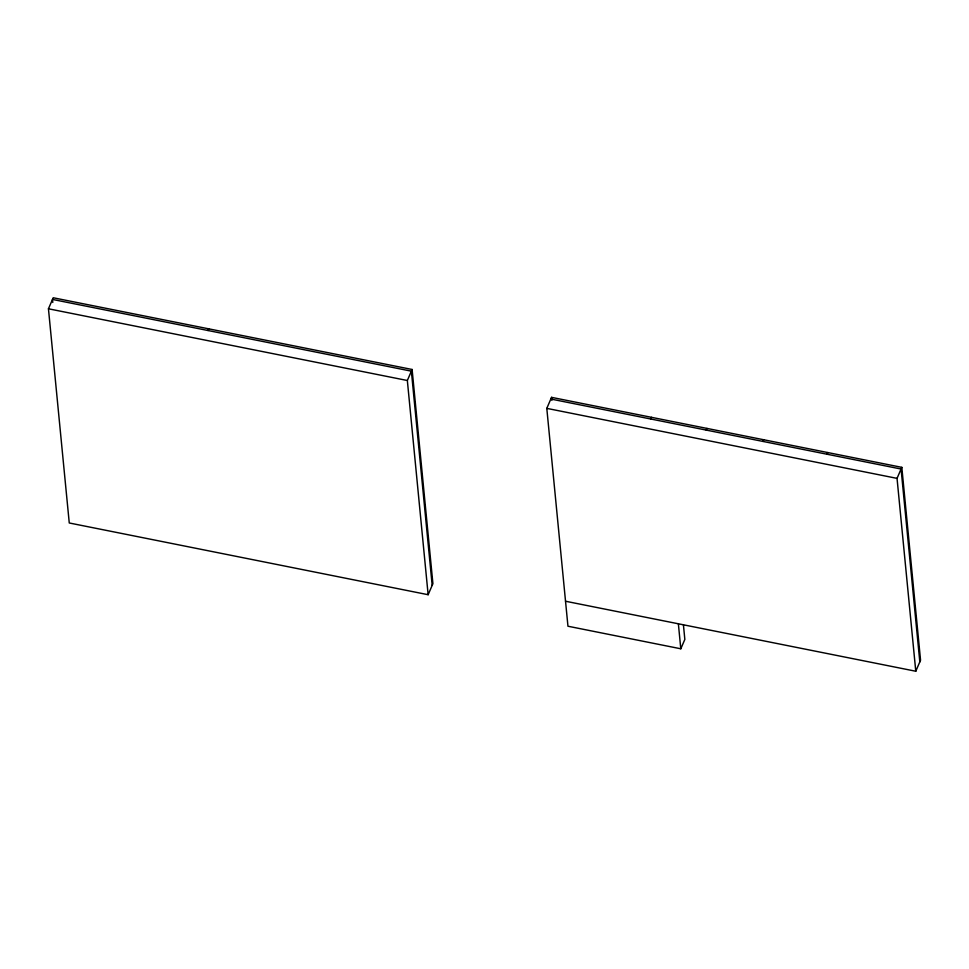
<?xml version="1.0" encoding="UTF-8"?>
<svg xmlns="http://www.w3.org/2000/svg" width="969" height="969" viewBox="0 0 969 969"><rect width="100%" height="100%" fill="white"/><g stroke="black" fill="none" stroke-linecap="round" stroke-linejoin="round"><path stroke-width="1.45" d="M48.45 308.784L53.222 297.762L412.104 369.48L432.913 583.689L428.141 594.712L69.259 522.981L48.45 308.784L407.343 380.502L428.141 594.712M208.008 330.514L208.735 328.842M407.343 380.502L412.104 369.48M412.649 384.221L413.375 382.537M683.411 624.751L684.841 639.443L680.795 648.782L567.955 626.228L546.795 408.373L551.555 397.351L901.812 467.349L920.55 660.216L915.778 671.238L565.521 601.24M650.732 418.996L651.459 417.312M706.231 430.091L706.958 428.407M762.954 441.428L763.681 439.744M827.09 454.243L827.817 452.559M915.778 671.238L897.04 478.371L901.812 467.349M550.828 399.034L901.085 469.032L919.823 661.9M546.795 408.373L897.04 478.371M678.373 623.794L680.795 648.782M551.555 397.351L551.858 400.367M432.186 585.361L411.377 371.163L52.496 299.433L52.786 302.437"/></g></svg>
